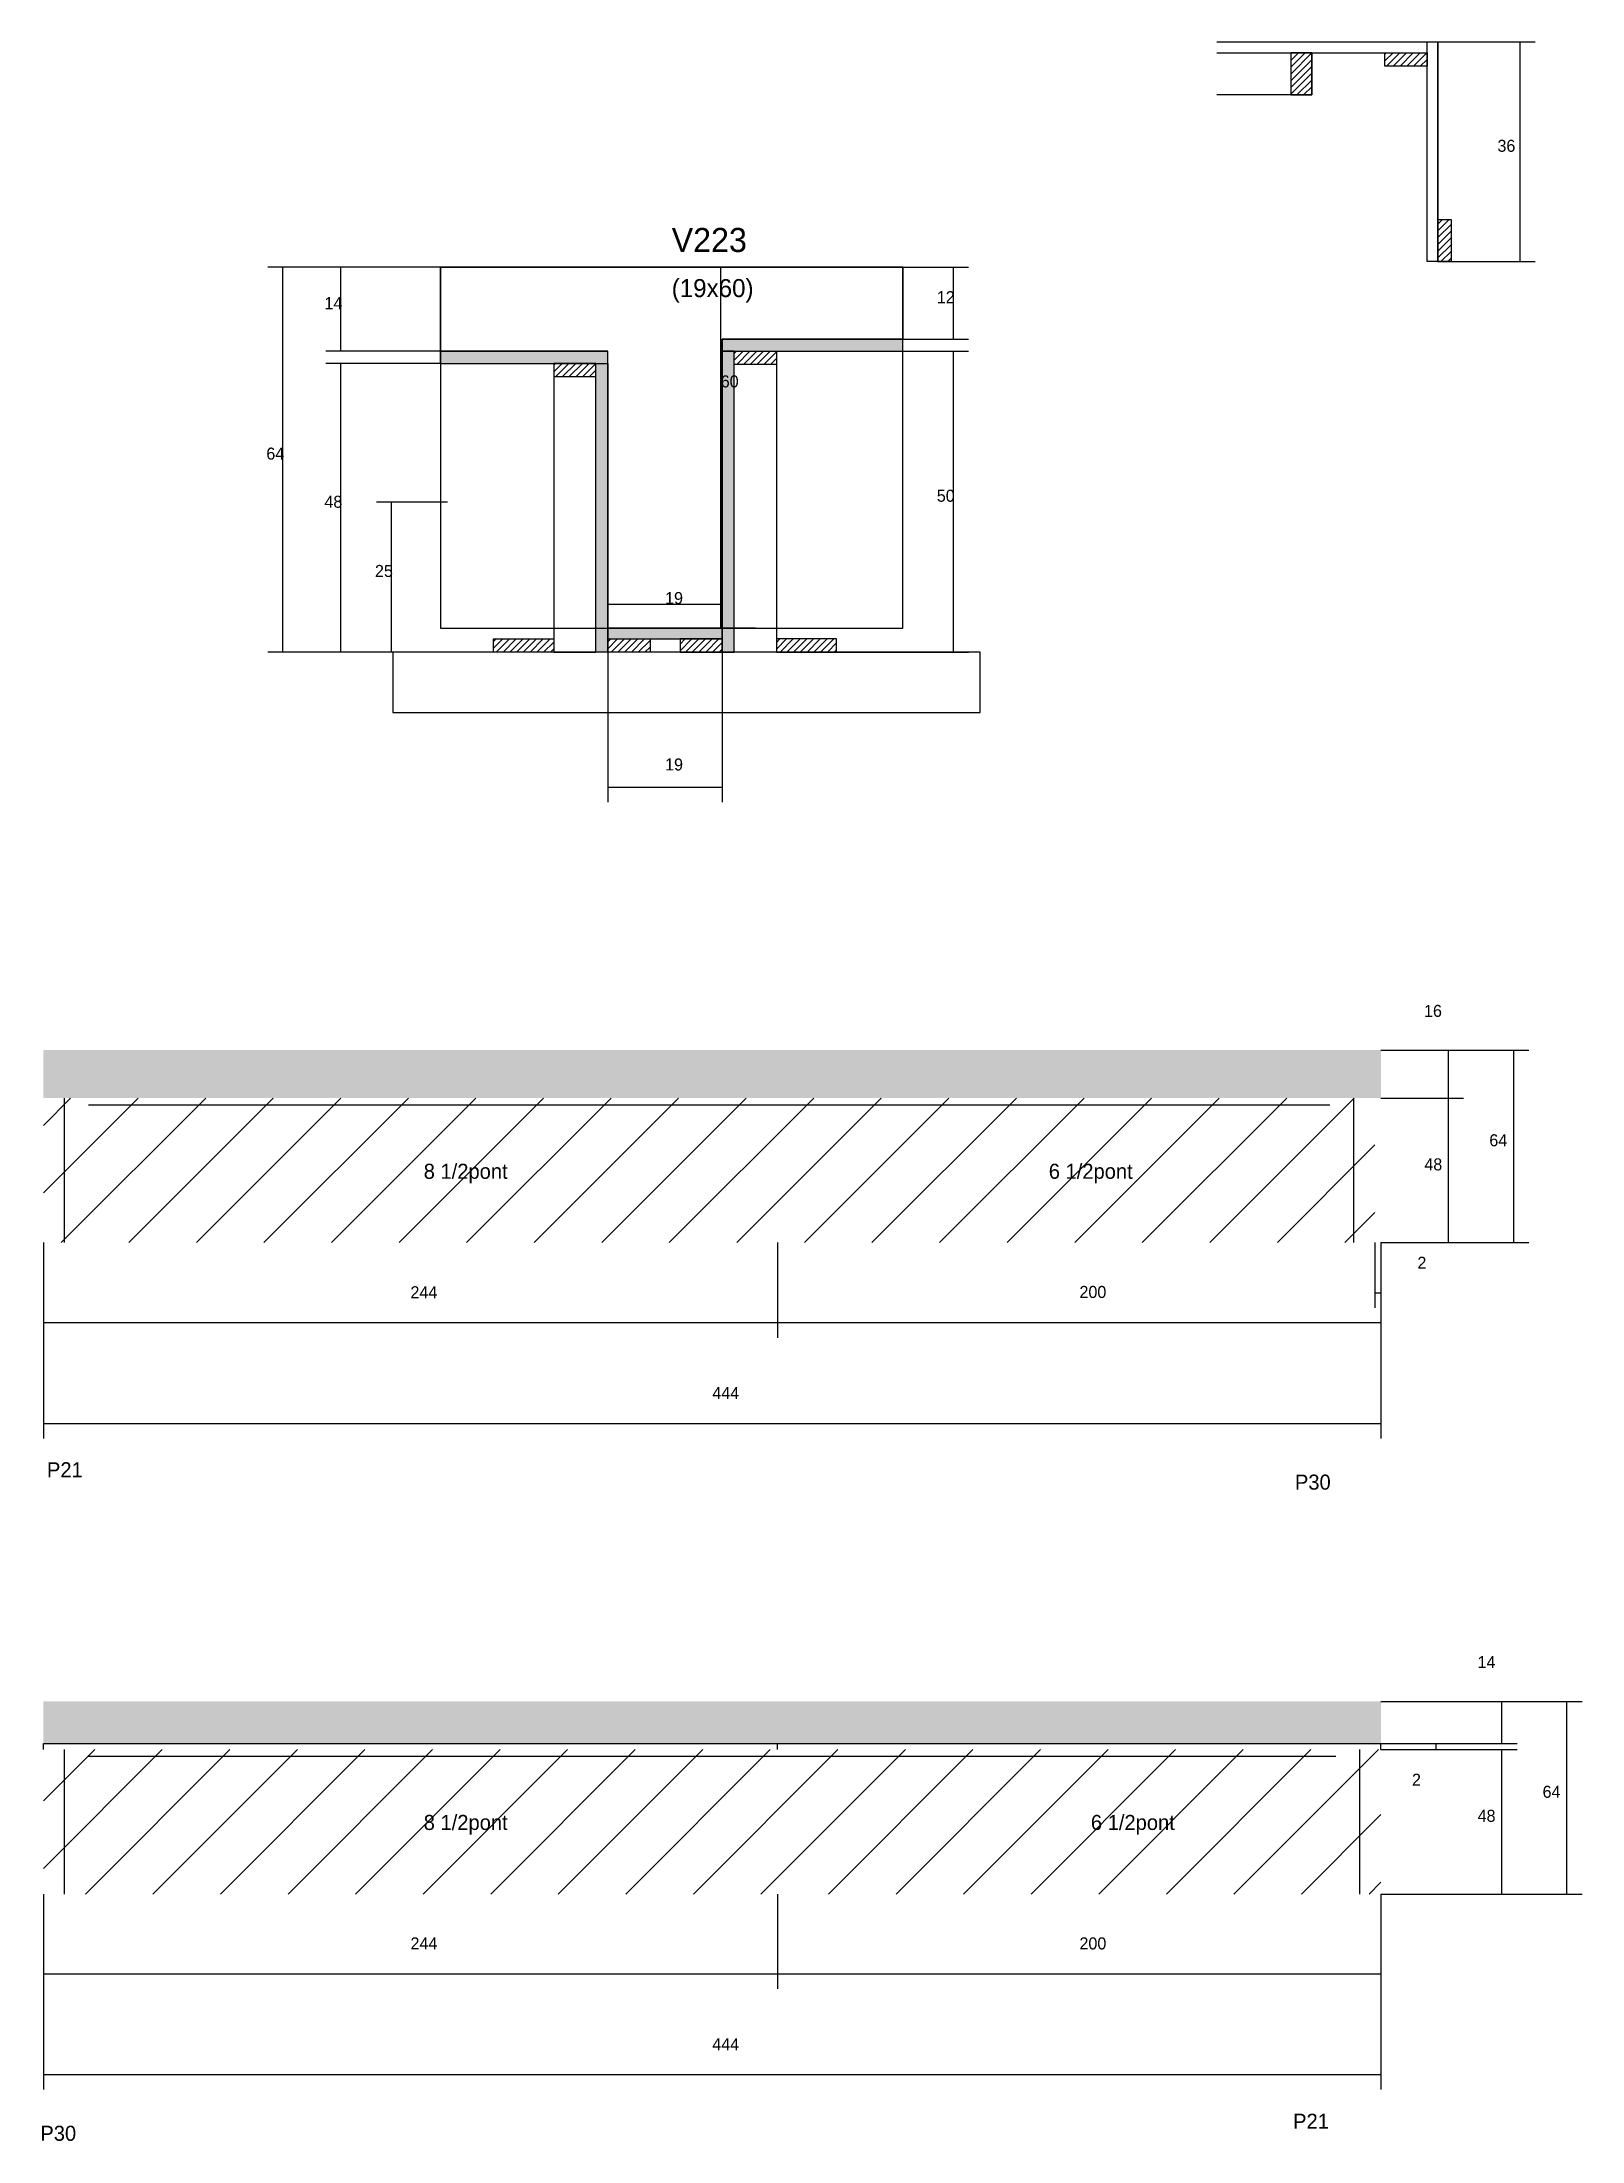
# Model space of a CAD drawing. Header units: metres. Extents: x 8360 to 8872, y 6227 to 6925.
import ezdxf

# ---------------------------------------------------------------- set-up
doc = ezdxf.new("R2010")
doc.units = ezdxf.units.M
for name, color, linetype in [('CONCRETO', 251, 'Continuous'), ('COTA', 4, 'Continuous'), ('Cota Seção (2x)', 4, 'Continuous'), ('Hachura', 253, 'Continuous'), ('Madeira', 126, 'Continuous'), ('NOMENCLATURA', 7, 'Continuous'), ('Painéis', 200, 'Continuous'), ('REAPROVEITAMENTO', 251, 'Continuous'), ('SARR_2.2x7', 40, 'Continuous'), ('Texto Seção', 7, 'Continuous')]:
    doc.layers.add(name, color=color, linetype=linetype)

msp = doc.modelspace()

# ---------------------------------------------------------------- hatches: boundary and pattern name
at = {"layer": 'COTA'}
h = msp.add_hatch(dxfattribs=at)
h.set_pattern_fill('AR-CONC', scale=0.03)
h.paths.add_polyline_path([(8805.4, 6589.9), (8805.4, 6573.9), (8805.4, 6573.9), (8360.9, 6573.9), (8360.9, 6573.9), (8360.9, 6589.9), (8360.9, 6589.9), (8805.4, 6589.9)])
h = msp.add_hatch(dxfattribs=at)
h.set_pattern_fill('AR-CONC', scale=0.03)
h.paths.add_polyline_path([(8805.4, 6359.4), (8805.4, 6373.4), (8805.4, 6373.4), (8360.9, 6373.4), (8360.9, 6373.4), (8360.9, 6359.4), (8360.9, 6359.4), (8805.4, 6359.4)])
at = {"layer": 'Hachura'}
h = msp.add_hatch(dxfattribs=at)
h.set_pattern_fill('ANSI31', scale=0.5)
h.paths.add_polyline_path([(8782.4, 6921.3), (8775.4, 6921.3), (8775.4, 6907.3), (8782.4, 6907.3)])
h = msp.add_hatch(dxfattribs=at)
h.set_pattern_fill('ANSI31', scale=0.5)
h.paths.add_polyline_path([(8806.7, 6921.3), (8806.7, 6916.9), (8806.7, 6916.9), (8820.7, 6916.9), (8820.7, 6916.9), (8820.7, 6921.3), (8820.7, 6921.3), (8806.7, 6921.3)])
h = msp.add_hatch(dxfattribs=at)
h.set_pattern_fill('ANSI31', scale=0.5)
h.paths.add_polyline_path([(8824.3, 6851.9), (8828.7, 6851.9), (8828.7, 6851.9), (8828.7, 6865.9), (8828.7, 6865.9), (8824.3, 6865.9), (8824.3, 6865.9), (8824.3, 6851.9)])
h = msp.add_hatch(color=8, dxfattribs=at)
h.dxf.hatch_style = 1
h.paths.add_polyline_path([(8646.5, 6822.1), (8646.5, 6826.1), (8646.5, 6826.1), (8586.5, 6826.1), (8586.5, 6826.1), (8586.5, 6822.1), (8586.5, 6822.1), (8646.5, 6822.1)])
h = msp.add_hatch(color=8, dxfattribs=at)
h.dxf.hatch_style = 1
h.paths.add_polyline_path([(8548.5, 6818.1), (8548.5, 6822.1), (8548.5, 6822.1), (8492.9, 6822.1), (8492.9, 6822.1), (8492.9, 6818.1), (8492.9, 6818.1), (8548.5, 6818.1)])
h = msp.add_hatch(dxfattribs=at)
h.set_pattern_fill('ANSI31', scale=0.5)
h.paths.add_polyline_path([(8544.5, 6813.7), (8544.5, 6818.1), (8544.5, 6818.1), (8530.5, 6818.1), (8530.5, 6818.1), (8530.5, 6813.7), (8530.5, 6813.7), (8544.5, 6813.7)])
h = msp.add_hatch(color=8, dxfattribs=at)
h.dxf.hatch_style = 1
h.paths.add_polyline_path([(8544.5, 6822.1), (8548.5, 6822.1), (8548.5, 6822.1), (8548.5, 6722.1), (8548.5, 6722.1), (8544.5, 6722.1), (8544.5, 6722.1), (8544.5, 6822.1)])
h = msp.add_hatch(color=8, dxfattribs=at)
h.dxf.hatch_style = 1
h.paths.add_polyline_path([(8590.5, 6822.1), (8586.5, 6822.1), (8586.5, 6822.1), (8586.5, 6722.1), (8586.5, 6722.1), (8590.5, 6722.1), (8590.5, 6722.1), (8590.5, 6822.1)])
h = msp.add_hatch(dxfattribs=at)
h.set_pattern_fill('ANSI31', scale=0.5)
h.paths.add_polyline_path([(8590.5, 6817.7), (8590.5, 6822.1), (8590.5, 6822.1), (8604.5, 6822.1), (8604.5, 6822.1), (8604.5, 6817.7), (8604.5, 6817.7), (8590.5, 6817.7)])
h = msp.add_hatch(dxfattribs=at)
h.set_pattern_fill('ANSI31', scale=0.5)
h.paths.add_polyline_path([(8510.5, 6722.1), (8510.5, 6726.5), (8510.5, 6726.5), (8530.5, 6726.5), (8530.5, 6726.5), (8530.5, 6722.1), (8530.5, 6722.1), (8510.5, 6722.1)])
h = msp.add_hatch(color=8, dxfattribs=at)
h.dxf.hatch_style = 1
h.paths.add_polyline_path([(8586.5, 6726.5), (8586.5, 6730.1), (8586.5, 6730.1), (8548.5, 6730.1), (8548.5, 6730.1), (8548.5, 6726.5), (8548.5, 6726.5), (8586.5, 6726.5)])
h = msp.add_hatch(dxfattribs=at)
h.set_pattern_fill('ANSI31', scale=0.5)
h.paths.add_polyline_path([(8548.5, 6722.1), (8548.5, 6726.5), (8548.5, 6726.5), (8562.5, 6726.5), (8562.5, 6726.5), (8562.5, 6722.1), (8562.5, 6722.1), (8548.5, 6722.1)])
h = msp.add_hatch(dxfattribs=at)
h.set_pattern_fill('ANSI31', scale=0.5)
h.paths.add_polyline_path([(8586.5, 6722.1), (8586.5, 6726.5), (8586.5, 6726.5), (8572.5, 6726.5), (8572.5, 6726.5), (8572.5, 6722.1), (8572.5, 6722.1), (8586.5, 6722.1)])
h = msp.add_hatch(dxfattribs=at)
h.set_pattern_fill('ANSI31', scale=0.5)
h.paths.add_polyline_path([(8624.5, 6722.1), (8624.5, 6726.5), (8624.5, 6726.5), (8604.5, 6726.5), (8604.5, 6726.5), (8604.5, 6722.1), (8604.5, 6722.1), (8624.5, 6722.1)])
at = {"layer": 'REAPROVEITAMENTO'}
h = msp.add_hatch(dxfattribs=at)
h.set_pattern_fill('ANSI31', scale=5)
h.paths.add_polyline_path([(8360.9, 6525.9), (8803.4, 6525.9), (8803.4, 6525.9), (8803.4, 6573.9), (8803.4, 6573.9), (8360.9, 6573.9), (8360.9, 6573.9), (8360.9, 6525.9)])
h = msp.add_hatch(dxfattribs=at)
h.set_pattern_fill('ANSI31', scale=5)
h.paths.add_polyline_path([(8360.9, 6309.4), (8805.4, 6309.4), (8805.4, 6309.4), (8805.4, 6357.4), (8805.4, 6357.4), (8360.9, 6357.4), (8360.9, 6357.4), (8360.9, 6309.4)])

# ---------------------------------------------------------------- linework, layer by layer
at = {"layer": 'CONCRETO'}
for points in [[(8492.9, 6822.1), (8492.9, 6850.1), (8646.5, 6850.1), (8646.5, 6826.1), (8586.5, 6826.1), (8586.5, 6730.1), (8548.5, 6730.1), (8548.5, 6822.1)], [(8492.9, 6730.1), (8646.5, 6730.1), (8646.5, 6850.1), (8492.9, 6850.1)]]:
    msp.add_lwpolyline(points, close=True, dxfattribs=at)
at = {"layer": 'COTA'}
for p, q in [((8824.3, 6924.9), (8856.6, 6924.9)), ((8851.6, 6851.9), (8851.6, 6924.9)), ((8824.3, 6851.9), (8856.6, 6851.9)), ((8492.9, 6850.1), (8435.5, 6850.1)), ((8440.5, 6722.1), (8440.5, 6850.1)), ((8492.9, 6850.1), (8454.8, 6850.1)), ((8459.8, 6822.1), (8459.8, 6850.1)), ((8646.5, 6850.1), (8668.3, 6850.1)), ((8663.3, 6826.1), (8663.3, 6850.1)), ((8646.5, 6826.1), (8668.3, 6826.1)), ((8492.9, 6822.1), (8454.8, 6822.1)), ((8492.9, 6818.1), (8454.8, 6818.1)), ((8459.8, 6722.1), (8459.8, 6818.1)), ((8646.5, 6822.1), (8668.3, 6822.1)), ((8663.3, 6722.1), (8663.3, 6822.1)), ((8495.2, 6772), (8471.6, 6772)), ((8476.6, 6722.1), (8476.6, 6772)), ((8514.9, 6722.1), (8435.5, 6722.1)), ((8514.9, 6722.1), (8454.8, 6722.1)), ((8495.2, 6722.1), (8471.6, 6722.1)), ((8548.5, 6722.1), (8548.5, 6672.3)), ((8586.5, 6722.1), (8586.5, 6672.3)), ((8620.1, 6722.1), (8668.3, 6722.1)), ((8548.5, 6677.3), (8586.5, 6677.3)), ((8805.4, 6589.9), (8832.8, 6589.9)), ((8805.4, 6589.9), (8854.5, 6589.9)), ((8827.8, 6573.9), (8827.8, 6589.9)), ((8849.5, 6525.9), (8849.5, 6589.9)), ((8805.4, 6573.9), (8832.8, 6573.9)), ((8805.4, 6573.9), (8832.8, 6573.9)), ((8827.8, 6525.9), (8827.8, 6573.9)), ((8360.9, 6525.9), (8360.9, 6494.3)), ((8360.9, 6525.9), (8360.9, 6460.8)), ((8604.9, 6525.9), (8604.9, 6494.3)), ((8604.9, 6525.9), (8604.9, 6494.3)), ((8803.4, 6525.9), (8803.4, 6504.2)), ((8805.4, 6525.9), (8805.4, 6494.3)), ((8805.4, 6525.9), (8805.4, 6460.8)), ((8805.4, 6525.9), (8832.8, 6525.9)), ((8805.4, 6525.9), (8854.5, 6525.9)), ((8805.4, 6525.9), (8805.4, 6504.2)), ((8803.4, 6509.2), (8805.4, 6509.2)), ((8360.9, 6499.3), (8604.9, 6499.3)), ((8604.9, 6499.3), (8805.4, 6499.3)), ((8360.9, 6465.8), (8805.4, 6465.8)), ((8805.4, 6373.4), (8850.6, 6373.4)), ((8805.4, 6373.4), (8872.2, 6373.4)), ((8845.6, 6359.4), (8845.6, 6373.4)), ((8867.2, 6309.4), (8867.2, 6373.4)), ((8805.4, 6359.4), (8850.6, 6359.4)), ((8805.4, 6357.4), (8850.6, 6357.4)), ((8845.6, 6309.4), (8845.6, 6357.4)), ((8360.9, 6309.4), (8360.9, 6277.9)), ((8360.9, 6309.4), (8360.9, 6244.4)), ((8604.9, 6309.4), (8604.9, 6277.9)), ((8604.9, 6309.4), (8604.9, 6277.9)), ((8805.4, 6309.4), (8805.4, 6277.9)), ((8805.4, 6309.4), (8805.4, 6244.4)), ((8805.4, 6309.4), (8850.6, 6309.4)), ((8805.4, 6309.4), (8872.2, 6309.4)), ((8360.9, 6282.9), (8604.9, 6282.9)), ((8604.9, 6282.9), (8805.4, 6282.9)), ((8360.9, 6249.4), (8805.4, 6249.4))]:
    msp.add_line(p, q, dxfattribs=at)
at = {"layer": 'Cota Seção (2x)'}
for p, q in [((8597.5, 6850.1), (8581, 6850.1)), ((8586, 6730.1), (8586, 6850.1)), ((8548.5, 6722.1), (8548.5, 6743.1)), ((8586.5, 6722.1), (8586.5, 6743.1)), ((8548.5, 6738.1), (8586.5, 6738.1)), ((8597.5, 6730.1), (8581, 6730.1)), ((8805.4, 6359.4), (8828.7, 6359.4)), ((8805.4, 6357.4), (8828.7, 6357.4)), ((8823.7, 6357.4), (8823.7, 6359.4))]:
    msp.add_line(p, q, dxfattribs=at)
at = {"layer": 'Madeira'}
msp.add_lwpolyline([(8782.4, 6921.3), (8782.4, 6907.3), (8750.9, 6907.3)], dxfattribs=at)
for points in [[(8782.4, 6907.3), (8782.4, 6921.3), (8775.4, 6921.3), (8775.4, 6907.3)], [(8806.7, 6921.3), (8820.7, 6921.3), (8820.7, 6916.9), (8806.7, 6916.9)], [(8824.3, 6851.9), (8824.3, 6865.9), (8828.7, 6865.9), (8828.7, 6851.9)], [(8544.5, 6813.7), (8544.5, 6818.1), (8530.5, 6818.1), (8530.5, 6813.7)], [(8544.5, 6818.1), (8530.5, 6818.1), (8530.5, 6722.1), (8544.5, 6722.1)], [(8590.5, 6817.7), (8590.5, 6822.1), (8604.5, 6822.1), (8604.5, 6817.7)], [(8590.5, 6822.1), (8604.5, 6822.1), (8604.5, 6722.1), (8590.5, 6722.1)], [(8510.5, 6722.1), (8510.5, 6726.5), (8530.5, 6726.5), (8530.5, 6722.1)], [(8548.5, 6722.1), (8548.5, 6726.5), (8562.5, 6726.5), (8562.5, 6722.1)], [(8586.5, 6722.1), (8586.5, 6726.5), (8572.5, 6726.5), (8572.5, 6722.1)], [(8624.5, 6722.1), (8624.5, 6726.5), (8604.5, 6726.5), (8604.5, 6722.1)], [(8477, 6702.1), (8672.2, 6702.1), (8672.2, 6722.1), (8477, 6722.1)]]:
    msp.add_lwpolyline(points, close=True, dxfattribs=at)
at = {"layer": 'Painéis'}
for p, q in [((8750.9, 6924.9), (8820.7, 6924.9)), ((8750.9, 6921.3), (8820.7, 6921.3)), ((8824.3, 6851.9), (8824.3, 6924.9)), ((8586.5, 6826.1), (8646.5, 6826.1)), ((8586.5, 6822.1), (8586.5, 6826.1)), ((8646.5, 6822.1), (8646.5, 6826.1)), ((8492.9, 6822.1), (8548.5, 6822.1)), ((8492.9, 6818.1), (8492.9, 6822.1)), ((8548.5, 6818.1), (8548.5, 6822.1)), ((8548.5, 6722.1), (8548.5, 6818.1)), ((8586.5, 6722.1), (8586.5, 6822.1))]:
    msp.add_line(p, q, dxfattribs=at)
for points in [[(8820.7, 6924.9), (8824.3, 6924.9), (8824.3, 6851.9), (8820.7, 6851.9)], [(8646.5, 6822.1), (8646.5, 6826.1), (8586.5, 6826.1), (8586.5, 6822.1)], [(8548.5, 6818.1), (8548.5, 6822.1), (8492.9, 6822.1), (8492.9, 6818.1)], [(8544.5, 6818.1), (8548.5, 6818.1), (8548.5, 6722.1), (8544.5, 6722.1)], [(8590.5, 6822.1), (8586.5, 6822.1), (8586.5, 6722.1), (8590.5, 6722.1)], [(8586.5, 6726.5), (8586.5, 6730.1), (8548.5, 6730.1), (8548.5, 6726.5)]]:
    msp.add_lwpolyline(points, close=True, dxfattribs=at)
at = {"layer": 'SARR_2.2x7'}
for p, q in [((8367.9, 6525.9), (8367.9, 6573.9)), ((8375.9, 6571.7), (8604.9, 6571.7)), ((8604.9, 6571.7), (8788.4, 6571.7)), ((8796.4, 6525.9), (8796.4, 6573.9)), ((8360.9, 6359.4), (8604.9, 6359.4)), ((8360.9, 6357.4), (8360.9, 6359.4)), ((8367.9, 6309.4), (8367.9, 6357.4)), ((8375.9, 6355.2), (8604.9, 6355.2)), ((8604.9, 6359.4), (8805.4, 6359.4)), ((8604.9, 6357.4), (8604.9, 6359.4)), ((8604.9, 6355.2), (8790.4, 6355.2)), ((8798.4, 6309.4), (8798.4, 6357.4)), ((8805.4, 6357.4), (8805.4, 6359.4))]:
    msp.add_line(p, q, dxfattribs=at)

# ---------------------------------------------------------------- texts
at = {"layer": 'COTA'}
for s, p in [('36', (8844.1, 6888.4)), ('14', (8454.3, 6836.1)), ('12', (8657.8, 6838.1)), ('64', (8435, 6786.1)), ('48', (8454.3, 6770.1)), ('50', (8657.8, 6772.1)), ('25', (8471.1, 6747.1)), ('19', (8567.5, 6682.8)), ('16', (8819.7, 6600.9)), ('64', (8841.4, 6557.9)), ('48', (8819.8, 6549.9)), ('2', (8817.5, 6517.2)), ('244', (8482.9, 6507.4)), ('200', (8705.2, 6507.5)), ('444', (8583.2, 6473.9)), ('14', (8837.5, 6384.5)), ('64', (8859.1, 6341.4)), ('48', (8837.5, 6333.4)), ('244', (8482.9, 6291)), ('200', (8705.2, 6291)), ('444', (8583.2, 6257.5))]:
    msp.add_text(s, height=4, dxfattribs=at).set_placement(p)
at = {"layer": 'Cota Seção (2x)'}
for s, p in [('60', (8586, 6810.1)), ('19', (8567.5, 6738.1)), ('2', (8815.7, 6345.4))]:
    msp.add_text(s, height=4, dxfattribs=at).set_placement(p)
at = {"layer": 'NOMENCLATURA'}
for s, p in [('8 1/2pont', (8487.3, 6547.1)), ('6 1/2pont', (8695, 6547.1)), ('P21', (8362.1, 6447.9)), ('P30', (8776.8, 6443.8)), ('8 1/2pont', (8487.3, 6330.7)), ('6 1/2pont', (8709, 6330.7)), ('P21', (8776.2, 6231.4)), ('P30', (8359.9, 6227.4))]:
    msp.add_text(s, height=5, dxfattribs=at).set_placement(p)
at = {"layer": 'Texto Seção'}
for s, height, p in [('V223', 8, (8569.7, 6855.1)), ('(19x60)', 6, (8569.7, 6840.1))]:
    msp.add_text(s, height=height, dxfattribs=at).set_placement(p)

doc.saveas('drawing.dxf')
